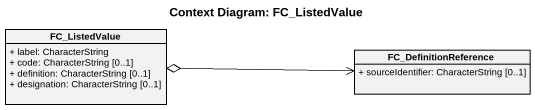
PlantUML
@startuml
title Context Diagram: FC_ListedValue
hide circle
hide empty members
skinparam classAttributeIconSize 0
class FC_ListedValue {
  + label: CharacterString
  + code: CharacterString [0..1]
  + definition: CharacterString [0..1]
  + designation: CharacterString [0..1]
}
class FC_DefinitionReference {
  + sourceIdentifier: CharacterString [0..1]
}
FC_ListedValue o-right-> FC_DefinitionReference
@enduml
